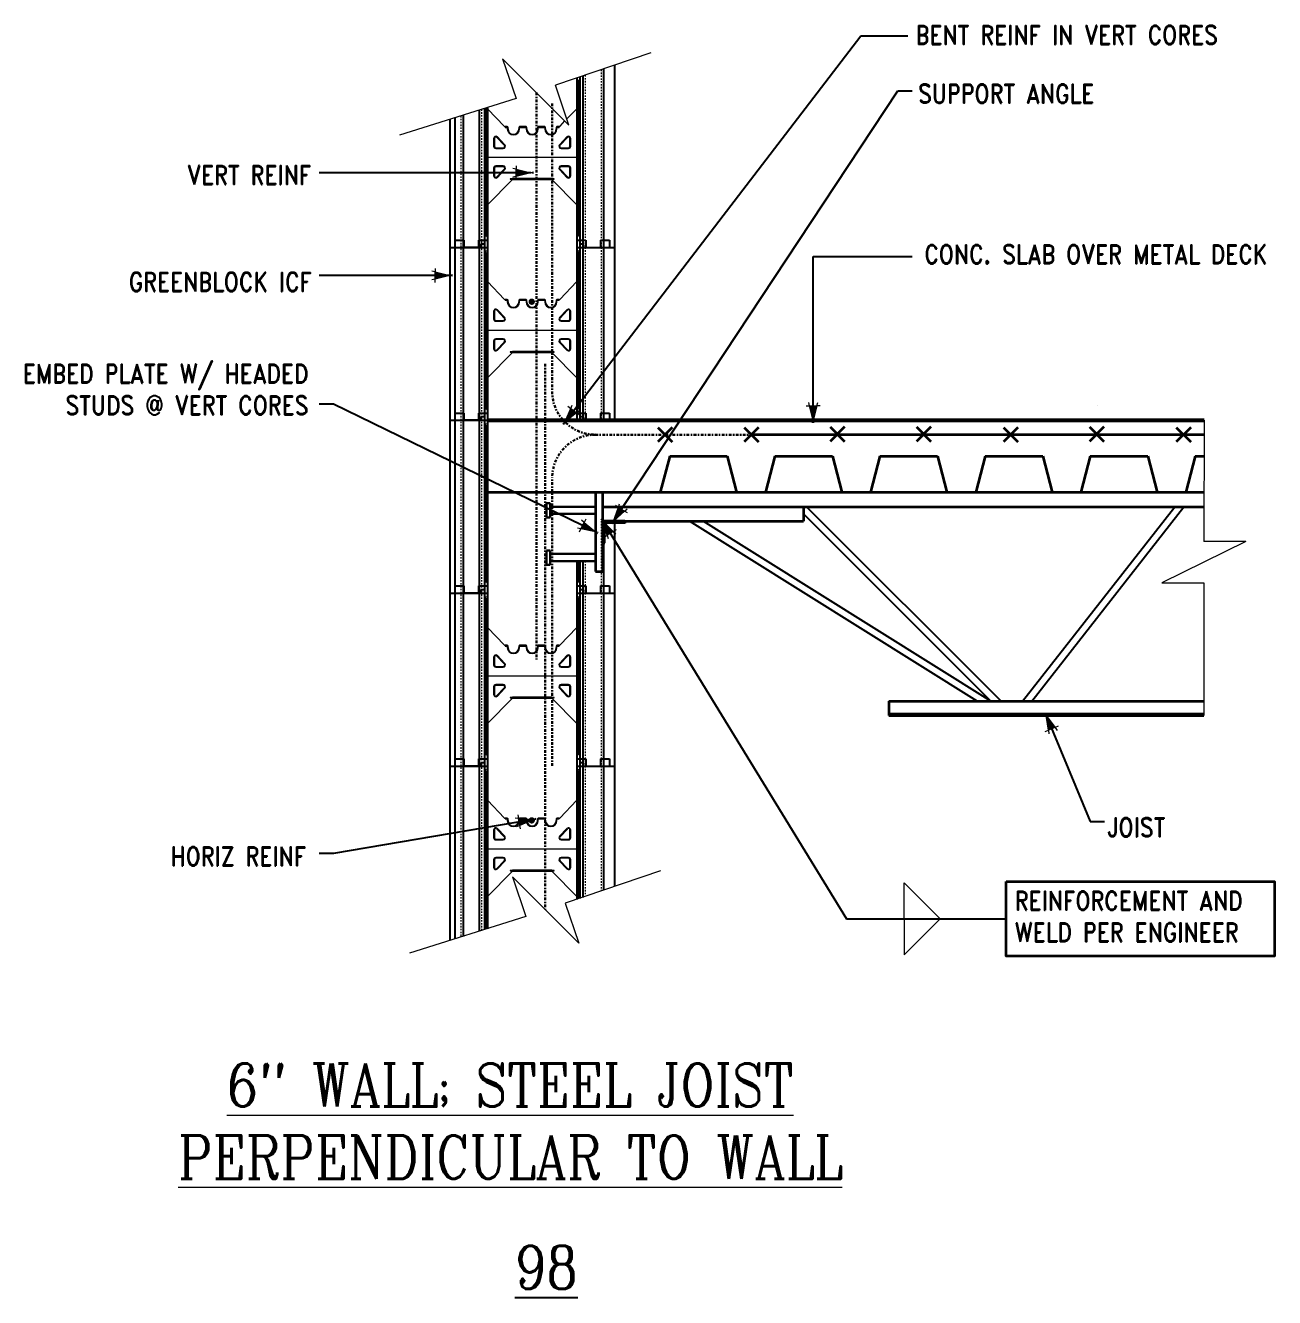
# Model space of a CAD drawing. Header units: inches. Extents: x -48 to 38.8, y 114.7 to 203.
import ezdxf

# ---------------------------------------------------------------- set-up
doc = ezdxf.new("R2010")
doc.units = ezdxf.units.IN
doc.header["$MEASUREMENT"] = 0
for name, pattern in [('CENTER', [2, 1.25, -0.25, 0.25, -0.25]), ('DASHED2', [0.375, 0.25, -0.125]), ('HIDDEN', [0.375, 0.25, -0.125])]:
    doc.linetypes.add(name, pattern=pattern)
doc.layers.get('Defpoints').update_dxf_attribs({"color": 252})
for name, color, linetype, lineweight in [('A2 Hatch', 8, 'Continuous', 9), ('A4 medium', 7, 'Continuous', 35), ('A5 heavy', 5, 'Continuous', 53), ('DETAILS', 7, 'Continuous', 13), ('DIM', 3, 'Continuous', 13), ('REBAR', 2, 'CENTER', 30)]:
    doc.layers.add(name, color=color, linetype=linetype, lineweight=lineweight)
doc.layers.add('HANGERS', color=253, linetype='Continuous')
doc.styles.add('ARCTEXT', font='arctext.shx', dxfattribs={"width": 0.85})
doc.styles.add('RomanC', font='romanc.shx', dxfattribs={"width": 0.85, "height": 5})
doc.styles.add('ROMAND', font='romand.shx', dxfattribs={"width": 0.85})
doc.dimstyles.new('ARCTEXT1-4', dxfattribs={"dimtxt": 4, "dimasz": 2, "dimexe": 2, "dimexo": 2, "dimgap": 2, "dimtad": 1, "dimdec": 4, "dimzin": 3, "dimdsep": 46, "dimlunit": 4, "dimtxsty": 'ARCTEXT', "dimblk": 'ARCHTICK', "dimcen": 2, "dimaunit": 1, "dimadec": 0, "dimazin": 0, "dimtfac": 1, "dimtdec": 4, "dimtmove": 2, "dimatfit": 3, "dimldrblk": 'arrow', "dimfxl": 1, "dimtolj": 1, "dimtzin": 0, "dimarcsym": 0})

# ---------------------------------------------------------------- blocks, each defined once
blk = doc.blocks.new('_ArchTick')
at = {"color": 0, "linetype": 'ByBlock', "const_width": 0.15}
blk.add_lwpolyline([(-0.5, -0.5), (0.5, 0.5)], dxfattribs=at)
blk = doc.blocks.new('arrow')
at = {"layer": 'DIM'}
blk.add_hatch(color=253, dxfattribs=at).paths.add_polyline_path([(-2, 0.5), (-2, -0.5), (0, 0)])
at = {"layer": 'DIM', "lineweight": 9}
for points in [[(-2, 0.98), (-2, 0.5), (-2.47, 0.62)], [(0.37, 0.09), (0, 0)], [(0.37, -0.09), (0, 0)], [(-2, -0.98), (-2, -0.5), (-2.47, -0.62)]]:
    blk.add_lwpolyline(points, dxfattribs=at)
at = {"layer": 'DIM', "lineweight": 15}
blk.add_lwpolyline([(0, 0), (-2, -0.5), (-2, 0.5), (0, 0)], dxfattribs=at)

msp = doc.modelspace()

# ---------------------------------------------------------------- hatches: boundary and pattern name
at = {"layer": 'A2 Hatch', "ltscale": 0.15}
h = msp.add_hatch(color=256, dxfattribs=at)
edge = h.paths.add_edge_path()
edge.add_arc((-12.807, 183.786), 0.224, 0, 360)
h = msp.add_hatch(color=256, dxfattribs=at)
edge = h.paths.add_edge_path()
edge.add_arc((-12.807, 147.786), 0.224, 0, 360)

# ---------------------------------------------------------------- linework, layer by layer
at = {"color": 1}
for p, q in [((-7.817, 199.944), (-7.817, 187.558)), ((-7.052, 200.204), (-7.052, 187.558)), ((-9.677, 199.314), (-9.677, 187.558)), ((-9.477, 199.381), (-9.477, 187.558)), ((-9.262, 199.454), (-9.262, 187.558)), ((-16.452, 197.083), (-16.452, 187.558)), ((-16.077, 197.2), (-16.077, 187.558)), ((-15.877, 197.211), (-15.877, 187.558)), ((-18.502, 196.441), (-18.502, 187.558)), ((-18.152, 196.551), (-18.152, 187.558)), ((-17.577, 196.731), (-17.577, 187.558)), ((-18.502, 187.558), (-15.877, 187.558)), ((-18.502, 187.558), (-16.327, 187.558)), ((-18.502, 187.558), (-18.502, 175.558)), ((-18.502, 187.558), (-16.327, 187.558)), ((-18.502, 187.558), (-15.877, 187.558)), ((-18.152, 188.058), (-17.527, 188.058)), ((-18.152, 188.058), (-18.152, 175.558)), ((-17.577, 188.058), (-17.577, 175.558)), ((-16.452, 187.558), (-17.577, 187.558)), ((-16.452, 187.558), (-17.577, 187.558)), ((-17.527, 188.058), (-17.527, 187.558)), ((-16.502, 188.058), (-16.502, 187.558)), ((-16.502, 188.058), (-15.877, 188.058)), ((-16.452, 188.058), (-16.452, 175.558)), ((-16.327, 187.808), (-16.327, 187.558)), ((-16.327, 187.808), (-16.077, 187.808)), ((-16.077, 187.808), (-16.077, 175.558)), ((-16.077, 187.558), (-15.877, 187.558)), ((-16.077, 187.558), (-15.877, 187.558)), ((-15.877, 188.058), (-15.877, 175.558)), ((-15.877, 188.058), (-15.877, 187.558)), ((-9.677, 188.058), (-9.677, 175.558)), ((-9.677, 188.058), (-9.052, 188.058)), ((-9.677, 188.058), (-9.677, 187.558)), ((-9.677, 187.558), (-7.052, 187.558)), ((-9.577, 187.558), (-9.477, 187.558)), ((-9.477, 187.808), (-9.477, 175.558)), ((-9.477, 187.808), (-9.227, 187.808)), ((-9.262, 187.558), (-7.052, 187.558)), ((-9.262, 187.558), (-9.262, 175.558)), ((-9.227, 187.808), (-9.227, 187.558)), ((-9.052, 188.058), (-9.052, 187.558)), ((-8.027, 188.058), (-8.027, 187.558)), ((-8.027, 188.058), (-7.402, 188.058)), ((-7.817, 187.558), (-7.817, 175.558)), ((-7.402, 188.058), (-7.402, 187.558)), ((-7.052, 187.558), (-7.052, 175.558)), ((-18.152, 176.058), (-17.527, 176.058)), ((-18.152, 176.058), (-18.152, 163.558)), ((-17.577, 176.058), (-17.577, 163.558)), ((-17.527, 176.058), (-17.527, 175.558)), ((-16.502, 176.058), (-16.502, 175.558)), ((-16.502, 176.058), (-15.877, 176.058)), ((-16.452, 176.058), (-16.452, 163.558)), ((-16.327, 175.808), (-16.327, 175.558)), ((-16.327, 175.808), (-16.077, 175.808)), ((-16.077, 175.808), (-16.077, 163.558)), ((-15.877, 176.058), (-15.877, 163.558)), ((-15.877, 176.058), (-15.877, 175.558)), ((-9.677, 176.058), (-9.052, 176.058)), ((-9.677, 176.058), (-9.677, 175.558)), ((-9.677, 176.058), (-9.052, 176.058)), ((-9.677, 176.058), (-9.677, 175.558)), ((-9.477, 175.808), (-9.227, 175.808)), ((-9.477, 175.808), (-9.227, 175.808)), ((-9.227, 175.808), (-9.227, 175.558)), ((-9.227, 175.808), (-9.227, 175.558)), ((-9.052, 176.058), (-9.052, 175.558)), ((-9.052, 176.058), (-9.052, 175.558)), ((-8.027, 176.058), (-8.027, 175.558)), ((-8.027, 176.058), (-7.402, 176.058)), ((-8.027, 176.058), (-8.027, 175.558)), ((-8.027, 176.058), (-7.402, 176.058)), ((-7.402, 176.058), (-7.402, 175.558)), ((-7.402, 176.058), (-7.402, 175.558)), ((-18.502, 175.558), (-15.877, 175.558)), ((-18.502, 175.558), (-16.327, 175.558)), ((-18.502, 175.558), (-18.502, 163.558)), ((-18.502, 175.558), (-16.327, 175.558)), ((-18.502, 175.558), (-15.877, 175.558)), ((-16.452, 175.558), (-17.577, 175.558)), ((-16.452, 175.558), (-17.577, 175.558)), ((-16.077, 175.558), (-15.877, 175.558)), ((-16.077, 175.558), (-15.877, 175.558)), ((-9.677, 175.558), (-7.052, 175.558)), ((-9.677, 175.558), (-9.477, 175.558)), ((-9.677, 175.558), (-7.052, 175.558)), ((-9.577, 175.558), (-9.477, 175.558)), ((-9.262, 175.558), (-7.052, 175.558)), ((-7.252, 175.558), (-7.052, 175.558)), ((-7.252, 175.558), (-7.052, 175.558)), ((-7.252, 175.558), (-7.052, 175.558)), ((-7.817, 168.558), (-7.817, 163.558)), ((-7.052, 168.558), (-7.052, 163.558)), ((-9.677, 165.778), (-9.677, 163.558)), ((-9.477, 165.778), (-9.477, 163.558)), ((-9.262, 165.778), (-9.262, 163.558)), ((-18.502, 163.558), (-15.877, 163.558)), ((-18.502, 163.558), (-16.327, 163.558)), ((-18.502, 163.558), (-18.502, 151.558)), ((-18.502, 163.558), (-16.327, 163.558)), ((-18.502, 163.558), (-15.877, 163.558)), ((-18.152, 164.058), (-17.527, 164.058)), ((-18.152, 164.058), (-18.152, 151.558)), ((-17.577, 164.058), (-17.577, 151.558)), ((-16.452, 163.558), (-17.577, 163.558)), ((-16.452, 163.558), (-17.577, 163.558)), ((-17.527, 164.058), (-17.527, 163.558)), ((-16.502, 164.058), (-16.502, 163.558)), ((-16.502, 164.058), (-15.877, 164.058)), ((-16.452, 164.058), (-16.452, 151.558)), ((-16.327, 163.808), (-16.327, 163.558)), ((-16.327, 163.808), (-16.077, 163.808)), ((-16.077, 163.808), (-16.077, 151.558)), ((-16.077, 163.558), (-15.877, 163.558)), ((-16.077, 163.558), (-15.877, 163.558)), ((-15.877, 164.058), (-15.877, 151.558)), ((-15.877, 164.058), (-15.877, 163.558)), ((-9.677, 164.058), (-9.052, 164.058)), ((-9.677, 164.058), (-9.677, 163.558)), ((-9.677, 164.058), (-9.677, 151.558)), ((-9.677, 164.058), (-9.052, 164.058)), ((-9.677, 164.058), (-9.677, 163.558)), ((-9.677, 163.558), (-7.052, 163.558)), ((-9.677, 163.558), (-9.477, 163.558)), ((-9.677, 163.558), (-7.052, 163.558)), ((-9.577, 163.558), (-9.477, 163.558)), ((-9.477, 163.808), (-9.227, 163.808)), ((-9.477, 163.808), (-9.477, 151.558)), ((-9.477, 163.808), (-9.227, 163.808)), ((-9.262, 163.558), (-7.052, 163.558)), ((-9.262, 163.558), (-9.262, 151.558)), ((-9.227, 163.808), (-9.227, 163.558)), ((-9.227, 163.808), (-9.227, 163.558)), ((-9.052, 164.058), (-9.052, 163.558)), ((-9.052, 164.058), (-9.052, 163.558)), ((-8.027, 164.058), (-8.027, 163.558)), ((-8.027, 164.058), (-7.402, 164.058)), ((-8.027, 164.058), (-8.027, 163.558)), ((-8.027, 164.058), (-7.402, 164.058)), ((-7.817, 163.558), (-7.817, 151.558)), ((-7.402, 164.058), (-7.402, 163.558)), ((-7.402, 164.058), (-7.402, 163.558)), ((-7.252, 163.558), (-7.052, 163.558)), ((-7.252, 163.558), (-7.052, 163.558)), ((-7.252, 163.558), (-7.052, 163.558)), ((-7.052, 163.558), (-7.052, 151.558)), ((-18.152, 152.058), (-17.527, 152.058)), ((-18.152, 152.058), (-18.152, 139.558)), ((-17.577, 152.058), (-17.577, 139.737)), ((-17.527, 152.058), (-17.527, 151.558)), ((-16.502, 152.058), (-16.502, 151.558)), ((-16.502, 152.058), (-15.877, 152.058)), ((-16.452, 152.058), (-16.452, 140.089)), ((-15.877, 152.058), (-15.877, 140.269)), ((-15.877, 152.058), (-15.877, 151.558)), ((-9.677, 152.058), (-9.052, 152.058)), ((-9.677, 152.058), (-9.677, 151.558)), ((-9.677, 152.058), (-9.677, 142.302)), ((-9.677, 152.058), (-9.052, 152.058)), ((-9.677, 152.058), (-9.677, 151.558)), ((-9.052, 152.058), (-9.052, 151.558)), ((-9.052, 152.058), (-9.052, 151.558)), ((-8.027, 152.058), (-8.027, 151.558)), ((-8.027, 152.058), (-7.402, 152.058)), ((-8.027, 152.058), (-8.027, 151.558)), ((-8.027, 152.058), (-7.402, 152.058)), ((-7.402, 152.058), (-7.402, 151.558)), ((-7.402, 152.058), (-7.402, 151.558)), ((-18.502, 151.558), (-15.877, 151.558)), ((-18.502, 151.558), (-16.327, 151.558)), ((-18.502, 151.558), (-18.502, 139.448)), ((-18.502, 151.558), (-16.327, 151.558)), ((-18.502, 151.558), (-15.877, 151.558)), ((-16.452, 151.558), (-17.577, 151.558)), ((-16.452, 151.558), (-17.577, 151.558)), ((-16.327, 151.808), (-16.327, 151.558)), ((-16.327, 151.808), (-16.077, 151.808)), ((-16.077, 151.808), (-16.077, 140.207)), ((-16.077, 151.558), (-15.877, 151.558)), ((-16.077, 151.558), (-15.877, 151.558)), ((-9.677, 151.558), (-7.052, 151.558)), ((-9.677, 151.558), (-9.477, 151.558)), ((-9.677, 151.558), (-7.052, 151.558)), ((-9.577, 151.558), (-9.477, 151.558)), ((-9.477, 151.808), (-9.227, 151.808)), ((-9.477, 151.808), (-9.477, 142.37)), ((-9.477, 151.808), (-9.227, 151.808)), ((-9.262, 151.558), (-7.052, 151.558)), ((-9.262, 151.558), (-9.262, 142.443)), ((-9.227, 151.808), (-9.227, 151.558)), ((-9.227, 151.808), (-9.227, 151.558)), ((-7.817, 151.558), (-7.817, 142.933)), ((-7.252, 151.558), (-7.052, 151.558)), ((-7.252, 151.558), (-7.052, 151.558)), ((-7.252, 151.558), (-7.052, 151.558)), ((-7.052, 151.558), (-7.052, 143.192))]:
    msp.add_line(p, q, dxfattribs=at)
at = {"color": 1, "linetype": 'HIDDEN', "ltscale": 0.02}
for p, q in [((-18.152, 188.058), (-17.527, 188.058)), ((-18.152, 188.058), (-18.152, 187.558)), ((-17.527, 188.058), (-17.527, 187.558)), ((-16.502, 188.058), (-16.502, 187.558)), ((-16.502, 188.058), (-15.877, 188.058)), ((-9.677, 188.058), (-9.052, 188.058)), ((-9.477, 187.808), (-9.477, 187.558)), ((-9.477, 187.808), (-9.227, 187.808)), ((-9.227, 187.808), (-9.227, 187.558)), ((-9.052, 188.058), (-9.052, 187.558)), ((-8.027, 188.058), (-8.027, 187.558)), ((-8.027, 188.058), (-7.402, 188.058)), ((-7.402, 188.058), (-7.402, 187.558)), ((-18.152, 176.058), (-17.527, 176.058)), ((-18.152, 176.058), (-18.152, 175.558)), ((-17.527, 176.058), (-17.527, 175.558)), ((-16.502, 176.058), (-16.502, 175.558)), ((-16.502, 176.058), (-15.877, 176.058)), ((-9.677, 176.058), (-9.052, 176.058)), ((-9.677, 176.058), (-9.052, 176.058)), ((-9.477, 175.808), (-9.477, 175.558)), ((-9.477, 175.808), (-9.227, 175.808)), ((-9.477, 175.808), (-9.477, 175.558)), ((-9.477, 175.808), (-9.227, 175.808)), ((-9.227, 175.808), (-9.227, 175.558)), ((-9.227, 175.808), (-9.227, 175.558)), ((-9.052, 176.058), (-9.052, 175.558)), ((-9.052, 176.058), (-9.052, 175.558)), ((-8.027, 176.058), (-8.027, 175.558)), ((-8.027, 176.058), (-7.402, 176.058)), ((-8.027, 176.058), (-8.027, 175.558)), ((-8.027, 176.058), (-7.402, 176.058)), ((-7.402, 176.058), (-7.402, 175.558)), ((-7.402, 176.058), (-7.402, 175.558)), ((-18.152, 164.058), (-17.527, 164.058)), ((-18.152, 164.058), (-18.152, 163.558)), ((-17.527, 164.058), (-17.527, 163.558)), ((-16.502, 164.058), (-16.502, 163.558)), ((-16.502, 164.058), (-15.877, 164.058)), ((-9.677, 164.058), (-9.052, 164.058)), ((-9.677, 164.058), (-9.052, 164.058)), ((-9.477, 163.808), (-9.477, 163.558)), ((-9.477, 163.808), (-9.227, 163.808)), ((-9.477, 163.808), (-9.477, 163.558)), ((-9.477, 163.808), (-9.227, 163.808)), ((-9.227, 163.808), (-9.227, 163.558)), ((-9.227, 163.808), (-9.227, 163.558)), ((-9.052, 164.058), (-9.052, 163.558)), ((-9.052, 164.058), (-9.052, 163.558)), ((-8.027, 164.058), (-8.027, 163.558)), ((-8.027, 164.058), (-7.402, 164.058)), ((-8.027, 164.058), (-8.027, 163.558)), ((-8.027, 164.058), (-7.402, 164.058)), ((-7.402, 164.058), (-7.402, 163.558)), ((-7.402, 164.058), (-7.402, 163.558)), ((-18.152, 152.058), (-17.527, 152.058)), ((-18.152, 152.058), (-18.152, 151.558)), ((-17.527, 152.058), (-17.527, 151.558)), ((-16.502, 152.058), (-16.502, 151.558)), ((-16.502, 152.058), (-15.877, 152.058)), ((-9.677, 152.058), (-9.052, 152.058)), ((-9.677, 152.058), (-9.052, 152.058)), ((-9.052, 152.058), (-9.052, 151.558)), ((-9.052, 152.058), (-9.052, 151.558)), ((-8.027, 152.058), (-8.027, 151.558)), ((-8.027, 152.058), (-7.402, 152.058)), ((-8.027, 152.058), (-8.027, 151.558)), ((-8.027, 152.058), (-7.402, 152.058)), ((-7.402, 152.058), (-7.402, 151.558)), ((-7.402, 152.058), (-7.402, 151.558)), ((-9.477, 151.808), (-9.477, 151.558)), ((-9.477, 151.808), (-9.227, 151.808)), ((-9.477, 151.808), (-9.477, 151.558)), ((-9.477, 151.808), (-9.227, 151.808)), ((-9.227, 151.808), (-9.227, 151.558)), ((-9.227, 151.808), (-9.227, 151.558))]:
    msp.add_line(p, q, dxfattribs=at)
at = {"ltscale": 0.15}
for p, q in [((-17.527, 187.558), (-16.502, 187.558)), ((-17.527, 187.558), (-16.502, 187.558)), ((-17.527, 175.558), (-16.502, 175.558)), ((-17.527, 175.558), (-16.502, 175.558)), ((-7.877, 170.558), (-8.377, 170.558)), ((3.423, 170.558), (8.723, 170.558)), ((6.28, 169.558), (19.78, 156.058)), ((21.28, 156.058), (31.841, 169.558)), ((21.915, 156.058), (32.476, 169.558)), ((6.073, 169.058), (19.073, 156.058)), ((18.131, 156.058), (-1.844, 168.558)), ((19.073, 156.058), (-0.902, 168.558)), ((-8.377, 165.058), (-8.377, 166.058)), ((-17.527, 163.558), (-16.502, 163.558)), ((-17.527, 163.558), (-16.502, 163.558)), ((11.989, 155.208), (33.855, 155.208)), ((-17.527, 151.558), (-16.502, 151.558)), ((-17.527, 151.558), (-16.502, 151.558))]:
    msp.add_line(p, q, dxfattribs=at)
at = {"layer": 'A2 Hatch', "linetype": 'DASHED2', "ltscale": 0.15}
for p, q in [((-7.977, 199.89), (-7.977, 187.558)), ((-9.102, 199.509), (-9.102, 187.558)), ((-16.292, 197.133), (-16.292, 187.558)), ((-17.737, 196.681), (-17.737, 187.558)), ((-17.737, 188.058), (-17.737, 175.558)), ((-16.292, 188.058), (-16.292, 175.558)), ((-9.102, 187.558), (-9.102, 175.558)), ((-7.977, 187.558), (-7.977, 175.558)), ((-17.737, 176.058), (-17.737, 163.558)), ((-16.292, 176.058), (-16.292, 163.558)), ((-7.977, 168.558), (-7.977, 163.558)), ((-9.102, 165.778), (-9.102, 163.558)), ((-17.737, 164.058), (-17.737, 151.558)), ((-16.292, 164.058), (-16.292, 151.558)), ((-9.102, 163.558), (-9.102, 151.558)), ((-7.977, 163.558), (-7.977, 151.558)), ((-17.737, 152.058), (-17.737, 139.687)), ((-16.292, 152.058), (-16.292, 140.139)), ((-9.102, 151.558), (-9.102, 142.497)), ((-7.977, 151.558), (-7.977, 142.879))]:
    msp.add_line(p, q, dxfattribs=at)
at = {"layer": 'A2 Hatch', "lineweight": 30, "ltscale": 0.15}
for p, q in [((-11.535, 169.808), (-11.785, 169.808)), ((-11.785, 168.808), (-11.785, 169.808)), ((-11.535, 168.808), (-11.535, 169.808)), ((-8.377, 169.558), (-11.535, 169.558)), ((-11.535, 168.808), (-11.785, 168.808)), ((-8.377, 169.058), (-11.535, 169.058)), ((-11.535, 166.528), (-11.785, 166.528)), ((-11.785, 165.528), (-11.785, 166.528)), ((-11.535, 165.528), (-11.535, 166.528)), ((-8.377, 166.278), (-11.535, 166.278)), ((-11.535, 165.528), (-11.785, 165.528)), ((-8.377, 165.778), (-11.535, 165.778))]:
    msp.add_line(p, q, dxfattribs=at)
at = {"layer": 'A4 medium', "ltscale": 0.15}
for p, q in [((26.45, 176.558), (26.45, 176.558)), ((-4.05, 175.058), (-3.05, 174.058)), ((-3.05, 175.058), (-4.05, 174.058)), ((1.95, 175.058), (2.95, 174.058)), ((2.95, 175.058), (1.95, 174.058)), ((7.915, 175.093), (8.915, 174.093)), ((8.915, 175.093), (7.915, 174.093)), ((13.915, 175.093), (14.915, 174.093)), ((14.915, 175.093), (13.915, 174.093)), ((19.95, 175.058), (20.95, 174.058)), ((20.95, 175.058), (19.95, 174.058)), ((25.915, 175.093), (26.915, 174.093)), ((26.915, 175.093), (25.915, 174.093)), ((31.95, 175.058), (32.95, 174.058)), ((32.95, 175.058), (31.95, 174.058)), ((8.45, 174.558), (2.45, 174.558)), ((14.45, 174.558), (8.45, 174.558)), ((20.45, 174.558), (14.45, 174.558)), ((26.45, 174.558), (20.45, 174.558)), ((32.45, 174.558), (26.45, 174.558)), ((33.878, 174.558), (32.45, 174.558)), ((-3.227, 173.058), (-3.877, 170.558)), ((-3.227, 173.058), (0.773, 173.058)), ((0.773, 173.058), (1.423, 170.558)), ((4.073, 173.058), (3.423, 170.558)), ((4.073, 173.058), (8.073, 173.058)), ((8.073, 173.058), (8.723, 170.558)), ((11.373, 173.058), (10.723, 170.558)), ((11.373, 173.058), (15.373, 173.058)), ((15.373, 173.058), (16.023, 170.558)), ((18.673, 173.058), (18.023, 170.558)), ((18.673, 173.058), (22.673, 173.058)), ((22.673, 173.058), (23.323, 170.558)), ((25.973, 173.058), (25.323, 170.558)), ((25.973, 173.058), (29.973, 173.058)), ((29.973, 173.058), (30.623, 170.558)), ((33.273, 173.058), (32.623, 170.558)), ((33.273, 173.058), (33.876, 173.058)), ((-15.877, 170.558), (33.873, 170.558)), ((-8.377, 170.558), (-8.377, 165.058)), ((-7.877, 165.058), (-7.877, 170.558)), ((-7.877, 169.558), (33.873, 169.558)), ((6.073, 169.558), (6.073, 168.558)), ((-7.877, 168.558), (6.073, 168.558)), ((-8.377, 165.058), (-7.877, 165.058)), ((11.989, 156.058), (33.855, 156.058)), ((11.989, 156.058), (11.989, 155.058)), ((11.989, 155.058), (33.855, 155.058))]:
    msp.add_line(p, q, dxfattribs=at)
msp.add_lwpolyline([(20.134, 143.551), (38.775, 143.551), (38.775, 138.369), (20.134, 138.369)], close=True, dxfattribs=at)
at = {"layer": 'A5 heavy', "ltscale": 0.15}
msp.add_line((-15.877, 175.558), (33.879, 175.558), dxfattribs=at)
at = {"layer": 'DETAILS', "color": 6, "lineweight": 20}
for p, q in [((-9.677, 197.228), (-9.677, 199.208)), ((-9.577, 199.183), (-9.577, 188.485)), ((-15.977, 197.232), (-15.977, 188.485)), ((-15.877, 197.263), (-15.877, 190.467)), ((-15.877, 197.245), (-15.877, 197.228)), ((-15.849, 197.159), (-14.731, 195.969)), ((-10.379, 196.487), (-9.705, 197.159)), ((-9.677, 190.467), (-9.677, 197.228)), ((-10.822, 195.969), (-10.513, 196.331)), ((-14.71, 194.647), (-15.23, 195.188)), ((-14.674, 194.682), (-15.193, 195.223)), ((-14.659, 195.938), (-14.652, 195.938)), ((-14.502, 195.938), (-14.659, 195.938)), ((-14.652, 195.938), (-14.652, 195.888)), ((-14.652, 195.888), (-14.552, 195.888)), ((-14.502, 195.838), (-14.502, 195.783)), ((-14.452, 195.783), (-14.452, 195.888)), ((-13.702, 195.888), (-13.702, 195.783)), ((-13.202, 195.938), (-13.652, 195.938)), ((-13.652, 195.783), (-13.652, 195.838)), ((-13.602, 195.888), (-13.252, 195.888)), ((-13.202, 195.838), (-13.202, 195.783)), ((-13.152, 195.783), (-13.152, 195.888)), ((-12.402, 195.888), (-12.402, 195.783)), ((-11.902, 195.938), (-12.352, 195.938)), ((-12.352, 195.783), (-12.352, 195.838)), ((-12.302, 195.888), (-11.952, 195.888)), ((-11.902, 195.838), (-11.902, 195.783)), ((-11.852, 195.783), (-11.852, 195.888)), ((-11.102, 195.888), (-11.102, 195.783)), ((-10.894, 195.938), (-11.052, 195.938)), ((-11.052, 195.783), (-11.052, 195.838)), ((-11.002, 195.888), (-10.902, 195.888)), ((-10.902, 195.888), (-10.902, 195.938)), ((-10.902, 195.938), (-10.894, 195.938)), ((-10.36, 195.223), (-10.879, 194.682)), ((-10.324, 195.188), (-10.843, 194.647)), ((-15.452, 195.119), (-15.452, 194.578)), ((-15.402, 195.119), (-15.402, 194.578)), ((-15.302, 194.478), (-14.782, 194.478)), ((-15.302, 194.428), (-14.782, 194.428)), ((-10.771, 194.478), (-10.252, 194.478)), ((-10.771, 194.428), (-10.252, 194.428)), ((-10.152, 194.578), (-10.152, 195.119)), ((-10.102, 194.578), (-10.102, 195.119)), ((-15.977, 193.808), (-9.577, 193.808)), ((-15.452, 193.058), (-15.452, 192.517)), ((-15.402, 193.058), (-15.402, 192.517)), ((-14.782, 193.208), (-15.302, 193.208)), ((-14.782, 193.158), (-15.302, 193.158)), ((-15.23, 192.448), (-14.71, 192.989)), ((-15.193, 192.413), (-14.674, 192.954)), ((-10.879, 192.954), (-10.36, 192.413)), ((-10.843, 192.989), (-10.324, 192.448)), ((-10.252, 193.208), (-10.771, 193.208)), ((-10.252, 193.158), (-10.771, 193.158)), ((-10.152, 192.517), (-10.152, 193.058)), ((-10.102, 192.517), (-10.102, 193.058)), ((-15.847, 190.537), (-14.196, 192.214)), ((-14.147, 192.328), (-14.303, 192.313)), ((-14.303, 192.293), (-14.147, 192.278)), ((-12.777, 192.328), (-14.147, 192.328)), ((-14.147, 192.278), (-12.777, 192.278)), ((-14.09, 192.258), (-12.777, 192.258)), ((-11.406, 192.328), (-12.777, 192.328)), ((-12.777, 192.278), (-11.406, 192.278)), ((-12.777, 192.258), (-11.464, 192.258)), ((-11.25, 192.313), (-11.406, 192.328)), ((-11.406, 192.278), (-11.25, 192.293)), ((-11.358, 192.214), (-9.706, 190.537)), ((-15.877, 188.458), (-15.877, 190.467)), ((-9.677, 190.467), (-9.677, 188.458)), ((-15.983, 188.46), (-16.029, 188.381)), ((-16.029, 188.381), (-15.942, 188.331)), ((-15.977, 188.522), (-15.977, 188.485)), ((-15.942, 188.331), (-15.883, 188.433)), ((-9.67, 188.433), (-9.611, 188.331)), ((-9.611, 188.331), (-9.524, 188.381)), ((-9.577, 188.485), (-9.577, 188.522)), ((-9.524, 188.381), (-9.57, 188.46)), ((-16.029, 187.285), (-15.942, 187.335)), ((-15.983, 187.206), (-16.029, 187.285)), ((-15.942, 187.335), (-15.883, 187.233)), ((-15.877, 187.208), (-15.877, 185.228)), ((-9.677, 185.228), (-9.677, 187.208)), ((-9.67, 187.233), (-9.611, 187.335)), ((-9.611, 187.335), (-9.524, 187.285)), ((-9.524, 187.285), (-9.57, 187.206)), ((-15.977, 187.183), (-15.977, 176.485)), ((-15.977, 187.144), (-15.977, 187.181)), ((-9.577, 187.183), (-9.577, 176.485)), ((-9.577, 187.181), (-9.577, 187.144)), ((-15.877, 185.228), (-15.877, 178.467)), ((-15.849, 185.159), (-14.731, 183.969)), ((-10.822, 183.969), (-9.705, 185.159)), ((-9.677, 178.467), (-9.677, 185.228)), ((-14.659, 183.938), (-14.652, 183.938)), ((-14.502, 183.938), (-14.659, 183.938)), ((-14.652, 183.938), (-14.652, 183.888)), ((-14.652, 183.888), (-14.552, 183.888)), ((-14.502, 183.838), (-14.502, 183.783)), ((-14.452, 183.783), (-14.452, 183.888)), ((-13.702, 183.888), (-13.702, 183.783)), ((-13.202, 183.938), (-13.652, 183.938)), ((-13.652, 183.783), (-13.652, 183.838)), ((-13.602, 183.888), (-13.252, 183.888)), ((-13.202, 183.838), (-13.202, 183.783)), ((-13.152, 183.783), (-13.152, 183.888)), ((-12.402, 183.888), (-12.402, 183.783)), ((-11.902, 183.938), (-12.352, 183.938)), ((-12.352, 183.783), (-12.352, 183.838)), ((-12.302, 183.888), (-11.952, 183.888)), ((-11.902, 183.838), (-11.902, 183.783)), ((-11.852, 183.783), (-11.852, 183.888)), ((-11.102, 183.888), (-11.102, 183.783)), ((-10.894, 183.938), (-11.052, 183.938)), ((-11.052, 183.783), (-11.052, 183.838)), ((-11.002, 183.888), (-10.902, 183.888)), ((-10.902, 183.888), (-10.902, 183.938)), ((-10.902, 183.938), (-10.894, 183.938)), ((-15.452, 183.119), (-15.452, 182.578)), ((-15.402, 183.119), (-15.402, 182.578)), ((-14.71, 182.647), (-15.23, 183.188)), ((-14.674, 182.682), (-15.193, 183.223)), ((-10.36, 183.223), (-10.879, 182.682)), ((-10.324, 183.188), (-10.843, 182.647)), ((-10.152, 182.578), (-10.152, 183.119)), ((-10.102, 182.578), (-10.102, 183.119)), ((-15.302, 182.478), (-14.782, 182.478)), ((-15.302, 182.428), (-14.782, 182.428)), ((-10.771, 182.478), (-10.252, 182.478)), ((-10.771, 182.428), (-10.252, 182.428)), ((-15.977, 181.808), (-9.577, 181.808)), ((-15.452, 181.058), (-15.452, 180.517)), ((-15.402, 181.058), (-15.402, 180.517)), ((-14.782, 181.208), (-15.302, 181.208)), ((-14.782, 181.158), (-15.302, 181.158)), ((-10.252, 181.208), (-10.771, 181.208)), ((-10.252, 181.158), (-10.771, 181.158)), ((-10.152, 180.517), (-10.152, 181.058)), ((-10.102, 180.517), (-10.102, 181.058)), ((-15.847, 178.537), (-14.196, 180.214)), ((-15.23, 180.448), (-14.71, 180.989)), ((-15.193, 180.413), (-14.674, 180.954)), ((-14.147, 180.328), (-14.303, 180.313)), ((-14.303, 180.293), (-14.147, 180.278)), ((-12.777, 180.328), (-14.147, 180.328)), ((-14.147, 180.278), (-12.777, 180.278)), ((-14.09, 180.258), (-12.777, 180.258)), ((-11.406, 180.328), (-12.777, 180.328)), ((-12.777, 180.278), (-11.406, 180.278)), ((-12.777, 180.258), (-11.464, 180.258)), ((-11.25, 180.313), (-11.406, 180.328)), ((-11.406, 180.278), (-11.25, 180.293)), ((-11.358, 180.214), (-9.706, 178.537)), ((-10.879, 180.954), (-10.36, 180.413)), ((-10.843, 180.989), (-10.324, 180.448)), ((-15.877, 176.458), (-15.877, 178.467)), ((-9.677, 178.467), (-9.677, 176.458)), ((-15.983, 176.46), (-16.029, 176.381)), ((-16.029, 176.381), (-15.942, 176.331)), ((-15.977, 176.522), (-15.977, 176.485)), ((-15.942, 176.331), (-15.883, 176.433)), ((-9.67, 176.433), (-9.611, 176.331)), ((-9.611, 176.331), (-9.524, 176.381)), ((-9.577, 176.485), (-9.577, 176.522)), ((-9.524, 176.381), (-9.57, 176.46)), ((-16.029, 175.285), (-15.942, 175.335)), ((-15.983, 175.206), (-16.029, 175.285)), ((-15.977, 175.183), (-15.977, 164.485)), ((-15.977, 175.144), (-15.977, 175.181)), ((-15.942, 175.335), (-15.883, 175.233)), ((-15.877, 175.208), (-15.877, 173.228)), ((-15.877, 173.228), (-15.877, 166.467)), ((-15.877, 164.458), (-15.877, 166.467)), ((-9.677, 165.778), (-9.677, 164.458)), ((-9.577, 165.778), (-9.577, 164.485)), ((-15.983, 164.46), (-16.029, 164.381)), ((-16.029, 164.381), (-15.942, 164.331)), ((-15.977, 164.522), (-15.977, 164.485)), ((-15.942, 164.331), (-15.883, 164.433)), ((-9.67, 164.433), (-9.611, 164.331)), ((-9.611, 164.331), (-9.524, 164.381)), ((-9.577, 164.485), (-9.577, 164.522)), ((-9.524, 164.381), (-9.57, 164.46)), ((-16.029, 163.285), (-15.942, 163.335)), ((-15.983, 163.206), (-16.029, 163.285)), ((-15.977, 163.183), (-15.977, 152.485)), ((-15.977, 163.144), (-15.977, 163.181)), ((-15.942, 163.335), (-15.883, 163.233)), ((-15.877, 163.208), (-15.877, 161.228)), ((-9.677, 161.228), (-9.677, 163.208)), ((-9.67, 163.233), (-9.611, 163.335)), ((-9.611, 163.335), (-9.524, 163.285)), ((-9.577, 163.183), (-9.577, 152.485)), ((-9.577, 163.181), (-9.577, 163.144)), ((-9.524, 163.285), (-9.57, 163.206)), ((-15.877, 161.228), (-15.877, 154.467)), ((-15.849, 161.159), (-14.731, 159.969)), ((-10.822, 159.969), (-9.705, 161.159)), ((-9.677, 154.467), (-9.677, 161.228)), ((-14.659, 159.938), (-14.652, 159.938)), ((-14.502, 159.938), (-14.659, 159.938)), ((-14.652, 159.938), (-14.652, 159.888)), ((-14.652, 159.888), (-14.552, 159.888)), ((-14.502, 159.838), (-14.502, 159.783)), ((-14.452, 159.783), (-14.452, 159.888)), ((-13.702, 159.888), (-13.702, 159.783)), ((-13.202, 159.938), (-13.652, 159.938)), ((-13.652, 159.783), (-13.652, 159.838)), ((-13.602, 159.888), (-13.252, 159.888)), ((-13.202, 159.838), (-13.202, 159.783)), ((-13.152, 159.783), (-13.152, 159.888)), ((-12.402, 159.888), (-12.402, 159.783)), ((-11.902, 159.938), (-12.352, 159.938)), ((-12.352, 159.783), (-12.352, 159.838)), ((-12.302, 159.888), (-11.952, 159.888)), ((-11.902, 159.838), (-11.902, 159.783)), ((-11.852, 159.783), (-11.852, 159.888)), ((-11.102, 159.888), (-11.102, 159.783)), ((-10.894, 159.938), (-11.052, 159.938)), ((-11.052, 159.783), (-11.052, 159.838)), ((-11.002, 159.888), (-10.902, 159.888)), ((-10.902, 159.888), (-10.902, 159.938)), ((-10.902, 159.938), (-10.894, 159.938)), ((-15.452, 159.119), (-15.452, 158.578)), ((-15.402, 159.119), (-15.402, 158.578)), ((-14.71, 158.647), (-15.23, 159.188)), ((-14.674, 158.682), (-15.193, 159.223)), ((-10.36, 159.223), (-10.879, 158.682)), ((-10.324, 159.188), (-10.843, 158.647)), ((-10.152, 158.578), (-10.152, 159.119)), ((-10.102, 158.578), (-10.102, 159.119)), ((-15.302, 158.478), (-14.782, 158.478)), ((-15.302, 158.428), (-14.782, 158.428)), ((-10.771, 158.478), (-10.252, 158.478)), ((-10.771, 158.428), (-10.252, 158.428)), ((-15.977, 157.808), (-9.577, 157.808)), ((-14.782, 157.208), (-15.302, 157.208)), ((-10.252, 157.208), (-10.771, 157.208)), ((-15.452, 157.058), (-15.452, 156.517)), ((-15.402, 157.058), (-15.402, 156.517)), ((-14.782, 157.158), (-15.302, 157.158)), ((-15.23, 156.448), (-14.71, 156.989)), ((-15.193, 156.413), (-14.674, 156.954)), ((-14.147, 156.328), (-14.303, 156.313)), ((-14.303, 156.293), (-14.147, 156.278)), ((-12.777, 156.328), (-14.147, 156.328)), ((-11.406, 156.328), (-12.777, 156.328)), ((-11.25, 156.313), (-11.406, 156.328)), ((-11.406, 156.278), (-11.25, 156.293)), ((-10.879, 156.954), (-10.36, 156.413)), ((-10.843, 156.989), (-10.324, 156.448)), ((-10.252, 157.158), (-10.771, 157.158)), ((-10.152, 156.517), (-10.152, 157.058)), ((-10.102, 156.517), (-10.102, 157.058)), ((-15.847, 154.537), (-14.196, 156.214)), ((-14.147, 156.278), (-12.777, 156.278)), ((-14.09, 156.258), (-12.777, 156.258)), ((-12.777, 156.278), (-11.406, 156.278)), ((-12.777, 156.258), (-11.464, 156.258)), ((-11.358, 156.214), (-9.706, 154.537)), ((-15.877, 152.458), (-15.877, 154.467)), ((-9.677, 154.467), (-9.677, 152.458)), ((-15.983, 152.46), (-16.029, 152.381)), ((-16.029, 152.381), (-15.942, 152.331)), ((-15.977, 152.522), (-15.977, 152.485)), ((-15.942, 152.331), (-15.883, 152.433)), ((-9.67, 152.433), (-9.611, 152.331)), ((-9.611, 152.331), (-9.524, 152.381)), ((-9.577, 152.485), (-9.577, 152.522)), ((-9.524, 152.381), (-9.57, 152.46)), ((-16.029, 151.285), (-15.942, 151.335)), ((-15.983, 151.206), (-16.029, 151.285)), ((-15.977, 151.183), (-15.977, 140.485)), ((-15.977, 151.144), (-15.977, 151.181)), ((-15.942, 151.335), (-15.883, 151.233)), ((-15.877, 151.208), (-15.877, 149.228)), ((-9.677, 149.228), (-9.677, 151.208)), ((-9.67, 151.233), (-9.611, 151.335)), ((-9.611, 151.335), (-9.524, 151.285)), ((-9.577, 151.183), (-9.577, 142.336)), ((-9.577, 151.181), (-9.577, 151.144)), ((-9.524, 151.285), (-9.57, 151.206)), ((-15.877, 149.228), (-15.877, 142.467)), ((-9.677, 142.467), (-9.677, 149.228)), ((-15.849, 149.159), (-14.731, 147.969)), ((-10.822, 147.969), (-9.705, 149.159)), ((-14.659, 147.938), (-14.652, 147.938)), ((-14.502, 147.938), (-14.659, 147.938)), ((-14.652, 147.938), (-14.652, 147.888)), ((-14.652, 147.888), (-14.552, 147.888)), ((-14.502, 147.838), (-14.502, 147.783)), ((-14.452, 147.783), (-14.452, 147.888)), ((-13.702, 147.888), (-13.702, 147.783)), ((-13.202, 147.938), (-13.652, 147.938)), ((-13.652, 147.783), (-13.652, 147.838)), ((-13.602, 147.888), (-13.252, 147.888)), ((-13.202, 147.838), (-13.202, 147.783)), ((-13.152, 147.783), (-13.152, 147.888)), ((-12.402, 147.888), (-12.402, 147.783)), ((-11.902, 147.938), (-12.352, 147.938)), ((-12.352, 147.783), (-12.352, 147.838)), ((-12.302, 147.888), (-11.952, 147.888)), ((-11.902, 147.838), (-11.902, 147.783)), ((-11.852, 147.783), (-11.852, 147.888)), ((-11.102, 147.888), (-11.102, 147.783)), ((-10.894, 147.938), (-11.052, 147.938)), ((-11.052, 147.783), (-11.052, 147.838)), ((-11.002, 147.888), (-10.902, 147.888)), ((-10.902, 147.888), (-10.902, 147.938)), ((-10.902, 147.938), (-10.894, 147.938)), ((-15.452, 147.119), (-15.452, 146.578)), ((-15.402, 147.119), (-15.402, 146.578)), ((-14.71, 146.647), (-15.23, 147.188)), ((-14.674, 146.682), (-15.193, 147.223)), ((-10.36, 147.223), (-10.879, 146.682)), ((-10.324, 147.188), (-10.843, 146.647)), ((-10.152, 146.578), (-10.152, 147.119)), ((-10.102, 146.578), (-10.102, 147.119)), ((-15.977, 145.808), (-9.577, 145.808)), ((-15.302, 146.478), (-14.782, 146.478)), ((-15.302, 146.428), (-14.782, 146.428)), ((-10.771, 146.478), (-10.252, 146.478)), ((-10.771, 146.428), (-10.252, 146.428)), ((-15.452, 145.058), (-15.452, 144.517)), ((-15.402, 145.058), (-15.402, 144.517)), ((-14.782, 145.208), (-15.302, 145.208)), ((-14.782, 145.158), (-15.302, 145.158)), ((-15.23, 144.448), (-14.71, 144.989)), ((-15.193, 144.413), (-14.674, 144.954)), ((-10.879, 144.954), (-10.36, 144.413)), ((-10.843, 144.989), (-10.324, 144.448)), ((-10.252, 145.208), (-10.771, 145.208)), ((-10.252, 145.158), (-10.771, 145.158)), ((-10.152, 144.517), (-10.152, 145.058)), ((-10.102, 144.517), (-10.102, 145.058)), ((-15.847, 142.537), (-14.196, 144.214)), ((-14.147, 144.328), (-14.303, 144.313)), ((-14.303, 144.293), (-14.147, 144.278)), ((-12.777, 144.328), (-14.147, 144.328)), ((-14.147, 144.278), (-12.777, 144.278)), ((-14.09, 144.258), (-12.777, 144.258)), ((-11.406, 144.328), (-12.777, 144.328)), ((-12.777, 144.278), (-11.406, 144.278)), ((-12.777, 144.258), (-11.464, 144.258)), ((-11.25, 144.313), (-11.406, 144.328)), ((-11.406, 144.278), (-11.25, 144.293)), ((-11.358, 144.214), (-9.706, 142.537)), ((-15.877, 140.458), (-15.877, 142.467)), ((-9.677, 142.467), (-9.677, 142.302)), ((-15.983, 140.46), (-16.029, 140.381)), ((-15.977, 140.522), (-15.977, 140.485)), ((-15.942, 140.331), (-15.883, 140.433)), ((-16.029, 140.381), (-15.942, 140.331))]:
    msp.add_line(p, q, dxfattribs=at)
for centre, radius, start, end in [((-15.777, 197.228), 0.1, 180, 223.83086), ((-9.777, 197.228), 0.1, 316.16914, 360), ((-15.302, 195.119), 0.15, 43.83086, 180), ((-15.302, 195.119), 0.1, 43.83086, 180), ((-14.659, 196.038), 0.1, 223.83086, 270), ((-14.552, 195.838), 0.05, 360, 90), ((-14.502, 195.888), 0.05, 0, 90), ((-14.077, 195.783), 0.425, 180, 360), ((-14.077, 195.783), 0.375, 180, 0), ((-13.652, 195.888), 0.05, 90, 180), ((-13.602, 195.838), 0.05, 90, 180), ((-13.252, 195.838), 0.05, 360, 90), ((-13.202, 195.888), 0.05, 0, 90), ((-12.777, 195.783), 0.425, 180, 270), ((-12.777, 195.783), 0.375, 180, 270), ((-12.777, 195.783), 0.425, 270, 0), ((-12.777, 195.783), 0.375, 270, 0), ((-12.352, 195.888), 0.05, 90, 180), ((-12.302, 195.838), 0.05, 90, 180), ((-11.952, 195.838), 0.05, 0, 90), ((-11.902, 195.888), 0.05, 0, 90), ((-11.477, 195.783), 0.425, 180, 0), ((-11.477, 195.783), 0.375, 180, 0), ((-11.052, 195.888), 0.05, 90, 180), ((-11.002, 195.838), 0.05, 90, 180), ((-10.894, 196.038), 0.1, 270, 316.16914), ((-10.252, 195.119), 0.15, 0, 136.16914), ((-10.252, 195.119), 0.1, 0, 136.16914), ((-15.302, 194.578), 0.15, 180, 270), ((-15.302, 194.578), 0.1, 180, 270), ((-14.782, 194.578), 0.15, 270, 43.83086), ((-14.782, 194.578), 0.1, 270, 43.83086), ((-10.771, 194.578), 0.15, 136.16914, 270), ((-10.771, 194.578), 0.1, 136.16914, 270), ((-10.252, 194.578), 0.15, 270, 0), ((-10.252, 194.578), 0.1, 270, 360), ((-15.302, 193.058), 0.15, 90, 180), ((-15.302, 192.517), 0.15, 180, 316.16914), ((-15.302, 193.058), 0.1, 90, 180), ((-15.302, 192.517), 0.1, 180, 316.16914), ((-14.782, 193.058), 0.15, 316.16914, 90), ((-14.782, 193.058), 0.1, 316.16914, 90), ((-10.771, 193.058), 0.15, 90, 223.83086), ((-10.771, 193.058), 0.1, 90, 223.83086), ((-10.252, 192.517), 0.15, 223.83086, 360), ((-10.252, 192.517), 0.1, 223.83086, 0), ((-10.252, 193.058), 0.15, 360, 90), ((-10.252, 193.058), 0.1, 0, 90), ((-15.877, 191.721), 0.1, 180, 209.74488), ((-14.302, 192.303), 0.01, 97.40989, 262.59011), ((-14.09, 192.108), 0.15, 90, 135), ((-11.464, 192.108), 0.15, 45, 90), ((-11.252, 192.303), 0.01, 277.40989, 82.59011), ((-15.777, 190.467), 0.1, 135, 180), ((-9.777, 190.467), 0.1, 360, 45), ((-16.027, 188.485), 0.05, 330, 360), ((-15.927, 188.458), 0.05, 330, 360), ((-9.627, 188.458), 0.05, 180, 210), ((-9.527, 188.485), 0.05, 180, 210), ((-16.027, 187.181), 0.05, 0, 30), ((-15.927, 187.208), 0.05, 0, 30), ((-9.627, 187.208), 0.05, 150, 180), ((-9.527, 187.181), 0.05, 150, 180), ((-15.777, 185.228), 0.1, 180, 223.83086), ((-9.777, 185.228), 0.1, 316.16914, 360), ((-14.659, 184.038), 0.1, 223.83086, 270), ((-14.552, 183.838), 0.05, 360, 90), ((-14.502, 183.888), 0.05, 0, 90), ((-14.077, 183.783), 0.425, 180, 360), ((-14.077, 183.783), 0.375, 180, 0), ((-13.652, 183.888), 0.05, 90, 180), ((-13.602, 183.838), 0.05, 90, 180), ((-13.252, 183.838), 0.05, 360, 90), ((-13.202, 183.888), 0.05, 0, 90), ((-12.777, 183.783), 0.425, 180, 270), ((-12.777, 183.783), 0.375, 180, 270), ((-12.777, 183.783), 0.425, 270, 0), ((-12.777, 183.783), 0.375, 270, 0), ((-12.352, 183.888), 0.05, 90, 180), ((-12.302, 183.838), 0.05, 90, 180), ((-11.952, 183.838), 0.05, 0, 90), ((-11.902, 183.888), 0.05, 0, 90), ((-11.477, 183.783), 0.425, 180, 0), ((-11.477, 183.783), 0.375, 180, 0), ((-11.052, 183.888), 0.05, 90, 180), ((-11.002, 183.838), 0.05, 90, 180), ((-10.894, 184.038), 0.1, 270, 316.16914), ((-15.302, 183.119), 0.15, 43.83086, 180), ((-15.302, 183.119), 0.1, 43.83086, 180), ((-10.252, 183.119), 0.15, 0, 136.16914), ((-10.252, 183.119), 0.1, 0, 136.16914), ((-15.302, 182.578), 0.15, 180, 270), ((-15.302, 182.578), 0.1, 180, 270), ((-14.782, 182.578), 0.15, 270, 43.83086), ((-14.782, 182.578), 0.1, 270, 43.83086), ((-10.771, 182.578), 0.15, 136.16914, 270), ((-10.771, 182.578), 0.1, 136.16914, 270), ((-10.252, 182.578), 0.15, 270, 0), ((-10.252, 182.578), 0.1, 270, 360), ((-15.302, 181.058), 0.15, 90, 180), ((-15.302, 181.058), 0.1, 90, 180), ((-14.782, 181.058), 0.15, 316.16914, 90), ((-14.782, 181.058), 0.1, 316.16914, 90), ((-10.771, 181.058), 0.15, 90, 223.83086), ((-10.771, 181.058), 0.1, 90, 223.83086), ((-10.252, 181.058), 0.15, 360, 90), ((-10.252, 181.058), 0.1, 0, 90), ((-15.302, 180.517), 0.15, 180, 316.16914), ((-15.302, 180.517), 0.1, 180, 316.16914), ((-14.302, 180.303), 0.01, 97.40989, 262.59011), ((-14.09, 180.108), 0.15, 90, 135), ((-11.464, 180.108), 0.15, 45, 90), ((-11.252, 180.303), 0.01, 277.40989, 82.59011), ((-10.252, 180.517), 0.15, 223.83086, 360), ((-10.252, 180.517), 0.1, 223.83086, 0), ((-15.877, 179.721), 0.1, 180, 209.74488), ((-15.777, 178.467), 0.1, 135, 180), ((-9.777, 178.467), 0.1, 360, 45), ((-16.027, 176.485), 0.05, 330, 360), ((-15.927, 176.458), 0.05, 330, 360), ((-9.627, 176.458), 0.05, 180, 210), ((-9.527, 176.485), 0.05, 180, 210), ((-16.027, 175.181), 0.05, 0, 30), ((-15.927, 175.208), 0.05, 0, 30), ((-15.777, 173.228), 0.1, 180, 223.83086), ((-15.877, 167.721), 0.1, 180, 209.74488), ((-15.777, 166.467), 0.1, 135, 180), ((-16.027, 164.485), 0.05, 330, 360), ((-15.927, 164.458), 0.05, 330, 360), ((-9.627, 164.458), 0.05, 180, 210), ((-9.527, 164.485), 0.05, 180, 210), ((-16.027, 163.181), 0.05, 0, 30), ((-15.927, 163.208), 0.05, 0, 30), ((-9.627, 163.208), 0.05, 150, 180), ((-9.527, 163.181), 0.05, 150, 180), ((-15.777, 161.228), 0.1, 180, 223.83086), ((-9.777, 161.228), 0.1, 316.16914, 360), ((-14.659, 160.038), 0.1, 223.83086, 270), ((-14.552, 159.838), 0.05, 360, 90), ((-14.502, 159.888), 0.05, 0, 90), ((-13.652, 159.888), 0.05, 90, 180), ((-13.602, 159.838), 0.05, 90, 180), ((-13.252, 159.838), 0.05, 360, 90), ((-13.202, 159.888), 0.05, 0, 90), ((-12.352, 159.888), 0.05, 90, 180), ((-12.302, 159.838), 0.05, 90, 180), ((-11.952, 159.838), 0.05, 0, 90), ((-11.902, 159.888), 0.05, 0, 90), ((-11.052, 159.888), 0.05, 90, 180), ((-11.002, 159.838), 0.05, 90, 180), ((-10.894, 160.038), 0.1, 270, 316.16914), ((-15.302, 159.119), 0.15, 43.83086, 180), ((-15.302, 159.119), 0.1, 43.83086, 180), ((-14.077, 159.783), 0.425, 180, 360), ((-14.077, 159.783), 0.375, 180, 0), ((-12.777, 159.783), 0.425, 180, 270), ((-12.777, 159.783), 0.375, 180, 270), ((-12.777, 159.783), 0.425, 270, 0), ((-12.777, 159.783), 0.375, 270, 0), ((-11.477, 159.783), 0.425, 180, 0), ((-11.477, 159.783), 0.375, 180, 0), ((-10.252, 159.119), 0.15, 0, 136.16914), ((-10.252, 159.119), 0.1, 0, 136.16914), ((-15.302, 158.578), 0.15, 180, 270), ((-15.302, 158.578), 0.1, 180, 270), ((-14.782, 158.578), 0.15, 270, 43.83086), ((-14.782, 158.578), 0.1, 270, 43.83086), ((-10.771, 158.578), 0.15, 136.16914, 270), ((-10.771, 158.578), 0.1, 136.16914, 270), ((-10.252, 158.578), 0.15, 270, 0), ((-10.252, 158.578), 0.1, 270, 360), ((-15.302, 157.058), 0.15, 90, 180), ((-14.782, 157.058), 0.15, 316.16914, 90), ((-10.771, 157.058), 0.15, 90, 223.83086), ((-10.252, 157.058), 0.15, 360, 90), ((-15.302, 156.517), 0.15, 180, 316.16914), ((-15.302, 157.058), 0.1, 90, 180), ((-15.302, 156.517), 0.1, 180, 316.16914), ((-14.782, 157.058), 0.1, 316.16914, 90), ((-14.302, 156.303), 0.01, 97.40989, 262.59011), ((-11.252, 156.303), 0.01, 277.40989, 82.59011), ((-10.771, 157.058), 0.1, 90, 223.83086), ((-10.252, 156.517), 0.15, 223.83086, 360), ((-10.252, 156.517), 0.1, 223.83086, 0), ((-10.252, 157.058), 0.1, 0, 90), ((-15.877, 155.721), 0.1, 180, 209.74488), ((-14.09, 156.108), 0.15, 90, 135), ((-11.464, 156.108), 0.15, 45, 90), ((-15.777, 154.467), 0.1, 135, 180), ((-9.777, 154.467), 0.1, 360, 45), ((-16.027, 152.485), 0.05, 330, 360), ((-15.927, 152.458), 0.05, 330, 360), ((-9.627, 152.458), 0.05, 180, 210), ((-9.527, 152.485), 0.05, 180, 210), ((-16.027, 151.181), 0.05, 0, 30), ((-15.927, 151.208), 0.05, 0, 30), ((-9.627, 151.208), 0.05, 150, 180), ((-9.527, 151.181), 0.05, 150, 180), ((-15.777, 149.228), 0.1, 180, 223.83086), ((-9.777, 149.228), 0.1, 316.16914, 360), ((-14.659, 148.038), 0.1, 223.83086, 270), ((-14.552, 147.838), 0.05, 360, 90), ((-14.502, 147.888), 0.05, 0, 90), ((-14.077, 147.783), 0.425, 180, 360), ((-14.077, 147.783), 0.375, 180, 0), ((-13.652, 147.888), 0.05, 90, 180), ((-13.602, 147.838), 0.05, 90, 180), ((-13.252, 147.838), 0.05, 360, 90), ((-13.202, 147.888), 0.05, 0, 90), ((-12.777, 147.783), 0.425, 180, 270), ((-12.777, 147.783), 0.375, 180, 270), ((-12.777, 147.783), 0.425, 270, 0), ((-12.777, 147.783), 0.375, 270, 0), ((-12.352, 147.888), 0.05, 90, 180), ((-12.302, 147.838), 0.05, 90, 180), ((-11.952, 147.838), 0.05, 0, 90), ((-11.902, 147.888), 0.05, 0, 90), ((-11.477, 147.783), 0.425, 180, 0), ((-11.477, 147.783), 0.375, 180, 0), ((-11.052, 147.888), 0.05, 90, 180), ((-11.002, 147.838), 0.05, 90, 180), ((-10.894, 148.038), 0.1, 270, 316.16914), ((-15.302, 147.119), 0.15, 43.83086, 180), ((-15.302, 146.578), 0.15, 180, 270), ((-15.302, 147.119), 0.1, 43.83086, 180), ((-15.302, 146.578), 0.1, 180, 270), ((-14.782, 146.578), 0.15, 270, 43.83086), ((-14.782, 146.578), 0.1, 270, 43.83086), ((-10.771, 146.578), 0.15, 136.16914, 270), ((-10.771, 146.578), 0.1, 136.16914, 270), ((-10.252, 147.119), 0.15, 0, 136.16914), ((-10.252, 147.119), 0.1, 0, 136.16914), ((-10.252, 146.578), 0.15, 270, 0), ((-10.252, 146.578), 0.1, 270, 360), ((-15.302, 145.058), 0.15, 90, 180), ((-15.302, 145.058), 0.1, 90, 180), ((-14.782, 145.058), 0.15, 316.16914, 90), ((-14.782, 145.058), 0.1, 316.16914, 90), ((-10.771, 145.058), 0.15, 90, 223.83086), ((-10.771, 145.058), 0.1, 90, 223.83086), ((-10.252, 145.058), 0.15, 360, 90), ((-10.252, 145.058), 0.1, 0, 90), ((-15.302, 144.517), 0.15, 180, 316.16914), ((-15.302, 144.517), 0.1, 180, 316.16914), ((-14.302, 144.303), 0.01, 97.40989, 262.59011), ((-14.09, 144.108), 0.15, 90, 135), ((-11.464, 144.108), 0.15, 45, 90), ((-11.252, 144.303), 0.01, 277.40989, 82.59011), ((-10.252, 144.517), 0.15, 223.83086, 360), ((-10.252, 144.517), 0.1, 223.83086, 0), ((-15.877, 143.721), 0.1, 180, 209.74488), ((-15.777, 142.467), 0.1, 135, 180), ((-9.777, 142.467), 0.1, 360, 45), ((-16.027, 140.485), 0.05, 330, 360), ((-15.927, 140.458), 0.05, 330, 360)]:
    msp.add_arc(centre, radius, start, end, dxfattribs=at)
at = {"layer": 'DIM'}
for p, q in [((-10.23, 196.048), (-14.826, 200.645)), ((-14.826, 200.645), (-13.89, 197.885)), ((-4.539, 201.056), (-11.166, 198.808)), ((-10.23, 196.048), (-11.166, 198.808)), ((-13.89, 197.885), (-21.98, 195.353)), ((33.879, 175.558), (33.869, 167.147)), ((36.784, 167.144), (30.951, 164.274)), ((36.784, 167.144), (33.869, 167.147)), ((30.951, 164.274), (33.866, 164.271)), ((33.866, 164.271), (33.855, 155.058)), ((13.047, 140.96), (13.047, 143.46)), ((13.047, 143.46), (15.547, 140.96)), ((13.047, 140.96), (13.047, 138.46)), ((13.047, 138.46), (15.547, 140.96))]:
    msp.add_line(p, q, dxfattribs=at)
msp.add_lwpolyline([(-3.856, 144.276), (-10.483, 142.029), (-9.547, 139.269), (-14.143, 143.865), (-13.207, 141.105), (-21.297, 138.573)], dxfattribs=at)
at = {"layer": 'HANGERS', "lineweight": 40, "ltscale": 0.15}
for p, q in [((-7.877, 168.558), (-6.377, 168.558)), ((-7.877, 168.558), (-7.877, 167.058)), ((-7.777, 168.208), (-7.777, 167.058)), ((-7.527, 168.458), (-6.377, 168.458))]:
    msp.add_line(p, q, dxfattribs=at)
for centre, radius, start, end in [((-7.527, 168.208), 0.25, 90, 180), ((-6.377, 168.508), 0.05, 270, 90), ((-7.827, 167.058), 0.05, 180, 360)]:
    msp.add_arc(centre, radius, start, end, dxfattribs=at)
at = {"layer": 'REBAR', "ltscale": 0.15}
for p, q in [((-12.482, 198.3), (-12.482, 158.952)), ((-11.388, 197.55), (-11.388, 177.558)), ((-11.877, 179.478), (-11.877, 141.599)), ((-8.388, 174.558), (2.939, 174.558)), ((-11.388, 151.566), (-11.388, 171.558))]:
    msp.add_line(p, q, dxfattribs=at)
for centre, start, end in [((-8.388, 177.558), 180, 270), ((-8.388, 171.558), 90, 180)]:
    msp.add_arc(centre, 3, start, end, dxfattribs=at)

# ---------------------------------------------------------------- texts
at = {"layer": 'Defpoints', "insert": (-11.798, 118.266), "char_height": 3, "width": 90.08, "attachment_point": 2, "style": 'RomanC'}
msp.add_mtext('{\\L98\\P}\\P            ', dxfattribs=at)
at = {"layer": 'DIM', "color": 3, "char_height": 1.3125, "style": 'ROMAND'}
for s, insert, width, attachment_point in [('BENT REINF IN VERT CORES', (13.849, 202.961), 28.27175, 1), ('SUPPORT ANGLE ', (14.018, 198.878), 22.68955, 1), ('VERT REINF ', (-28.123, 193.236), 22.68955, 3), ('CONC. SLAB OVER METAL DECK', (14.453, 187.738), 22.68955, 1), ('GREENBLOCK ICF', (-28.071, 185.819), 22.68955, 3), ('EMBED PLATE W/ HEADED STUDS @ VERT CORES ', (-28.312, 179.444), 22.68955, 3), ('JOIST', (27.126, 147.958), 22.68955, 1), ('HORIZ REINF ', (-28.474, 145.949), 22.68955, 3), ('REINFORCEMENT AND WELD PER ENGINEER', (20.732, 142.865), 22.17809, 1)]:
    msp.add_mtext(s, dxfattribs=dict(at, insert=insert, width=width, attachment_point=attachment_point))
at = {"layer": 'DIM', "insert": (-14.301, 130.919), "char_height": 3, "width": 75.76877, "attachment_point": 2, "style": 'ARCTEXT'}
msp.add_mtext('{\\Fromanc.shx|c0;\\L6" WALL; STEEL JOIST PERPENDICULAR TO WALL }\\P\\P          ', dxfattribs=at)

# ---------------------------------------------------------------- leaders
at = {"layer": 'DIM'}
for points in [[(-10.509, 175.437), (10.053, 202.25), (13.299, 202.25)], [(-7.127, 168.558), (12.617, 198.426), (13.617, 198.426)], [(-12.879, 192.73), (-23.162, 192.731), (-27.573, 192.731)], [(6.742, 175.558), (6.734, 186.933), (13.617, 186.933)], [(-18.502, 185.605), (-24.352, 185.606), (-27.573, 185.606)], [(-8.377, 167.808), (-26.573, 176.683), (-27.573, 176.683)], [(-7.877, 168.558), (9.042, 140.96), (20.134, 140.96)], [(22.922, 155.058), (25.976, 147.698), (26.976, 147.704)], [(-12.692, 147.845), (-26.573, 145.477), (-27.573, 145.478)]]:
    msp.add_leader(points, dimstyle='ARCTEXT1-4', override={"dimasz": 0.5, "dimtad": 0}, dxfattribs=at)

doc.saveas('drawing.dxf')
